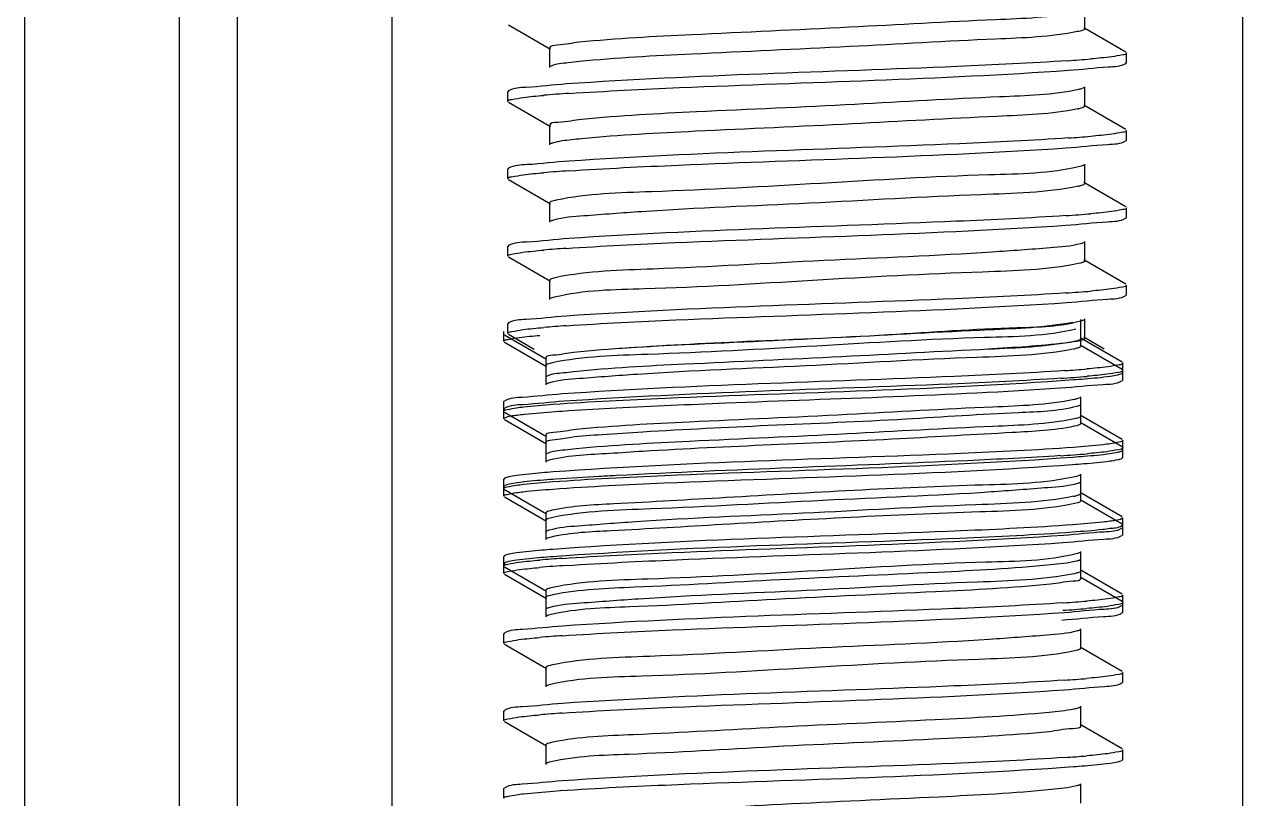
# Model space of a CAD drawing. Extents: x -427546 to -314919, y 698702 to 968782.
# Drawn here: x -415004.5 to -414770.1, y 912061.7 to 912210.6 of the extents above; entities that cross this region are included whole.
import ezdxf

# ---------------------------------------------------------------- set-up
doc = ezdxf.new("R2010")
doc.units = 0
doc.header["$LTSCALE"] = 1000
doc.header["$MEASUREMENT"] = 0
doc.layers.get('0').update_dxf_attribs({"linetype": 'CONTINUOUS'})

msp = doc.modelspace()

# ---------------------------------------------------------------- linework, layer by layer
at = {"linetype": 'CONTINUOUS'}
for p, q in [((-415004.48, 912764.98), (-415004.48, 909801.84)), ((-414974.72, 912764.98), (-414974.72, 909801.84)), ((-414963.55, 912764.98), (-414963.55, 909801.84)), ((-414933.79, 912764.98), (-414933.79, 909801.84)), ((-414770.08, 912764.98), (-414770.08, 909801.84)), ((-414800.46, 912209.79), (-414800.46, 912213.51)), ((-414911.32, 912210.55), (-414903.25, 912205.88)), ((-414792.54, 912205.3), (-414800.62, 912209.97)), ((-414903.41, 912206.07), (-414903.41, 912202.34)), ((-414792.54, 912203.11), (-414792.4, 912203.27)), ((-414792.4, 912203.27), (-414792.4, 912205.13)), ((-414792.4, 912203.27), (-414792.4, 912205.13)), ((-414800.46, 912194.9), (-414800.46, 912198.62)), ((-414911.32, 912197.86), (-414911.46, 912197.69)), ((-414911.46, 912195.83), (-414911.46, 912197.69)), ((-414911.46, 912195.83), (-414911.46, 912197.69)), ((-414911.32, 912195.67), (-414903.25, 912190.99)), ((-414792.54, 912190.41), (-414800.62, 912195.09)), ((-414903.41, 912191.18), (-414903.41, 912187.46)), ((-414792.4, 912188.39), (-414792.4, 912190.25)), ((-414792.4, 912188.39), (-414792.4, 912190.25)), ((-414792.54, 912188.23), (-414792.4, 912188.39)), ((-414911.32, 912182.97), (-414911.46, 912182.81)), ((-414911.46, 912180.95), (-414911.46, 912182.81)), ((-414911.46, 912180.95), (-414911.46, 912182.81)), ((-414800.46, 912180.02), (-414800.46, 912183.74)), ((-414911.32, 912180.79), (-414903.25, 912176.11)), ((-414792.54, 912175.53), (-414800.62, 912180.21)), ((-414903.41, 912176.3), (-414903.41, 912172.58)), ((-414792.4, 912173.51), (-414792.4, 912175.37)), ((-414792.4, 912173.51), (-414792.4, 912175.37)), ((-414792.54, 912173.35), (-414792.4, 912173.51)), ((-414911.32, 912168.09), (-414911.46, 912167.93)), ((-414911.46, 912166.07), (-414911.46, 912167.93)), ((-414911.46, 912166.07), (-414911.46, 912167.93)), ((-414800.46, 912165.14), (-414800.46, 912168.86)), ((-414911.32, 912165.9), (-414903.25, 912161.23)), ((-414801.21, 912164.73), (-414801.72, 912164.61)), ((-414792.54, 912160.65), (-414800.62, 912165.33)), ((-414903.41, 912161.42), (-414903.41, 912157.7)), ((-414792.54, 912158.46), (-414792.4, 912158.63)), ((-414792.4, 912158.63), (-414792.4, 912160.49)), ((-414801.2, 912150.16), (-414801.2, 912153.88)), ((-414800.46, 912150.25), (-414800.46, 912153.97)), ((-414912.21, 912149.67), (-414912.21, 912151.53)), ((-414912.21, 912149.67), (-414912.21, 912151.53)), ((-414911.32, 912153.21), (-414911.46, 912153.04)), ((-414911.46, 912151.18), (-414911.46, 912153.04)), ((-414911.46, 912151.18), (-414911.46, 912153.04)), ((-414801.2, 912148.74), (-414801.2, 912152.46)), ((-414912.07, 912150.93), (-414903.99, 912146.25)), ((-414912.07, 912149.51), (-414903.99, 912144.83)), ((-414911.32, 912151.02), (-414906.4, 912148.17)), ((-414801.04, 912149.9), (-414801.7, 912149.73)), ((-414793.28, 912145.68), (-414801.36, 912150.35)), ((-414796.7, 912148.17), (-414800.62, 912150.44)), ((-414793.28, 912144.25), (-414801.36, 912148.93)), ((-414904.15, 912146.44), (-414904.15, 912142.72)), ((-414904.15, 912145.02), (-414904.15, 912141.3)), ((-414793.14, 912143.65), (-414793.14, 912145.51)), ((-414793.28, 912143.49), (-414793.14, 912143.65)), ((-414793.28, 912142.07), (-414793.14, 912142.23)), ((-414793.14, 912142.23), (-414793.14, 912144.09)), ((-414793.14, 912142.23), (-414793.14, 912144.09)), ((-414912.07, 912138.23), (-414912.21, 912138.07)), ((-414912.21, 912136.21), (-414912.21, 912138.07)), ((-414912.21, 912136.21), (-414912.21, 912138.07)), ((-414801.2, 912135.28), (-414801.2, 912139)), ((-414801.2, 912133.86), (-414801.2, 912137.58)), ((-414912.07, 912136.81), (-414912.21, 912136.65)), ((-414912.21, 912134.79), (-414912.21, 912136.65)), ((-414912.21, 912134.79), (-414912.21, 912136.65)), ((-414912.07, 912136.05), (-414903.99, 912131.37)), ((-414793.28, 912130.79), (-414801.36, 912135.47)), ((-414912.07, 912134.62), (-414903.99, 912129.95)), ((-414801.98, 912133.44), (-414802.47, 912133.33)), ((-414793.28, 912129.37), (-414801.36, 912134.05)), ((-414904.15, 912131.56), (-414904.15, 912127.84)), ((-414793.14, 912128.77), (-414793.14, 912130.63)), ((-414793.14, 912128.77), (-414793.14, 912130.63)), ((-414904.15, 912130.14), (-414904.15, 912126.42)), ((-414793.28, 912128.61), (-414793.14, 912128.77)), ((-414793.14, 912127.35), (-414793.14, 912129.21)), ((-414793.14, 912127.35), (-414793.14, 912129.21)), ((-414793.28, 912127.18), (-414793.14, 912127.35)), ((-414912.07, 912123.35), (-414912.21, 912123.19)), ((-414912.21, 912121.33), (-414912.21, 912123.19)), ((-414912.21, 912121.33), (-414912.21, 912123.19)), ((-414801.2, 912120.4), (-414801.2, 912124.12)), ((-414912.07, 912121.93), (-414912.21, 912121.76)), ((-414912.21, 912119.9), (-414912.21, 912121.76)), ((-414912.21, 912119.9), (-414912.21, 912121.76)), ((-414912.07, 912121.17), (-414903.99, 912116.49)), ((-414801.2, 912118.97), (-414801.2, 912122.69)), ((-414912.07, 912119.74), (-414903.99, 912115.06)), ((-414801.81, 912118.61), (-414802.45, 912118.45)), ((-414793.28, 912115.91), (-414801.36, 912120.59)), ((-414793.28, 912114.49), (-414801.36, 912119.16)), ((-414904.15, 912116.68), (-414904.15, 912112.96)), ((-414904.15, 912115.25), (-414904.15, 912111.53)), ((-414793.28, 912113.72), (-414793.14, 912113.89)), ((-414793.14, 912113.89), (-414793.14, 912115.75)), ((-414793.14, 912113.89), (-414793.14, 912115.75)), ((-414793.14, 912112.46), (-414793.14, 912114.32)), ((-414793.14, 912112.46), (-414793.14, 912114.32)), ((-414793.28, 912112.3), (-414793.14, 912112.46)), ((-414801.2, 912105.51), (-414801.2, 912109.24)), ((-414912.07, 912108.47), (-414912.21, 912108.31)), ((-414912.21, 912106.45), (-414912.21, 912108.31)), ((-414912.21, 912106.45), (-414912.21, 912108.31)), ((-414912.07, 912107.04), (-414912.21, 912106.88)), ((-414912.21, 912105.02), (-414912.21, 912106.88)), ((-414912.21, 912105.02), (-414912.21, 912106.88)), ((-414801.2, 912104.09), (-414801.2, 912107.81)), ((-414912.07, 912106.28), (-414903.99, 912101.61)), ((-414912.07, 912104.86), (-414903.99, 912100.18)), ((-414802.08, 912105.08), (-414802.48, 912104.98)), ((-414793.28, 912101.03), (-414801.36, 912105.7)), ((-414793.28, 912099.6), (-414801.36, 912104.28)), ((-414904.15, 912101.79), (-414904.15, 912098.07)), ((-414904.15, 912100.37), (-414904.15, 912096.65)), ((-414793.14, 912099), (-414793.14, 912100.86)), ((-414793.28, 912098.84), (-414793.14, 912099)), ((-414793.28, 912097.42), (-414793.14, 912097.58)), ((-414793.14, 912097.58), (-414793.14, 912099.44)), ((-414793.14, 912097.58), (-414793.14, 912099.44)), ((-414912.07, 912093.59), (-414912.21, 912093.42)), ((-414912.21, 912091.56), (-414912.21, 912093.42)), ((-414912.21, 912091.56), (-414912.21, 912093.42)), ((-414801.2, 912090.63), (-414801.2, 912094.35)), ((-414912.07, 912091.4), (-414903.99, 912086.72)), ((-414793.28, 912086.14), (-414801.36, 912090.82)), ((-414801.9, 912090.24), (-414802.45, 912090.11)), ((-414904.15, 912086.91), (-414904.15, 912083.19)), ((-414793.14, 912084.12), (-414793.14, 912085.98)), ((-414793.14, 912084.12), (-414793.14, 912085.98)), ((-414793.28, 912083.96), (-414793.14, 912084.12)), ((-414912.07, 912078.7), (-414912.21, 912078.54)), ((-414801.2, 912075.75), (-414801.2, 912079.47)), ((-414912.21, 912076.68), (-414912.21, 912078.54)), ((-414912.21, 912076.68), (-414912.21, 912078.54)), ((-414912.07, 912076.52), (-414903.99, 912071.84)), ((-414793.28, 912071.26), (-414801.36, 912075.94)), ((-414904.15, 912072.03), (-414904.15, 912068.31)), ((-414793.28, 912069.07), (-414793.14, 912069.24)), ((-414793.14, 912069.24), (-414793.14, 912071.1)), ((-414801.2, 912060.87), (-414801.2, 912064.59)), ((-414912.07, 912063.82), (-414912.21, 912063.66)), ((-414912.21, 912061.8), (-414912.21, 912063.66)), ((-414912.21, 912061.8), (-414912.21, 912063.66))]:
    msp.add_line(p, q, dxfattribs=at)
for centre, radius, start, end in [((-414820.89, 912460.85), 257.77, 273.8103, 274.8058), ((-414882.4, 911932.92), 265, 93.7358, 94.8048), ((-414804.31, 912206.79), 12.68, 281.4289, 282.338), ((-414820.67, 912443.29), 255.08, 273.8417, 274.8037), ((-414882.47, 911918.91), 264.12, 93.7444, 94.8051), ((-414803.92, 912190.06), 10.79, 281.5727, 283.5086), ((-414821.28, 912436.01), 262.71, 273.7577, 274.8062), ((-414883.17, 911912.74), 255.38, 93.8386, 94.8036), ((-414821.36, 912422.16), 263.75, 273.7478, 274.8056), ((-414883.11, 911897.07), 256.16, 93.8302, 94.8034), ((-414804.71, 912159.01), 11.03, 281.5584, 283.3366), ((-414821.41, 912398.49), 255.03, 273.842, 274.8039), ((-414822.41, 912409.62), 267.62, 273.7147, 274.7998), ((-414822.49, 912395.8), 268.69, 273.7049, 274.7979), ((-414804.93, 912131.69), 12.07, 281.4817, 282.6766), ((-414883.83, 911852.14), 256.36, 93.8281, 94.8033), ((-414882.82, 911837.87), 269.25, 93.6991, 94.7988), ((-414821.61, 912356.37), 257.56, 273.8126, 274.8057), ((-414821.88, 912358.38), 261.01, 273.7817, 274.8013), ((-414883.86, 911837.54), 256.08, 93.8311, 94.8034), ((-414821.48, 912339.82), 255.89, 273.8314, 274.8049), ((-414883.91, 911823.36), 255.37, 93.8387, 94.8036), ((-414821.41, 912324.09), 255.04, 273.8418, 274.8039)]:
    msp.add_arc(centre, radius, start, end, dxfattribs=at)
for points, knots in [([(-414801.83, 912212.96), (-414807.01, 912211.92), (-414821.74, 912211.42), (-414846.44, 912209.96), (-414873.17, 912208.8), (-414890.52, 912207.91), (-414897.73, 912207.19)], [0, 0, 0, 0, 0.164798, 0.457724, 0.773903, 1, 1, 1, 1]), ([(-414801.83, 912209.24), (-414807.01, 912208.2), (-414821.74, 912207.7), (-414846.44, 912206.24), (-414873.17, 912205.08), (-414890.52, 912204.19), (-414897.73, 912203.47)], [0, 0, 0, 0, 0.164798, 0.457724, 0.773903, 1, 1, 1, 1]), ([(-414800.46, 912209.79), (-414800.46, 912209.64), (-414801.08, 912209.4), (-414801.48, 912209.31), (-414801.83, 912209.24)], [0, 0, 0, 0, 0.292777, 1, 1, 1, 1]), ([(-414897.73, 912207.19), (-414899.15, 912207.05), (-414900.48, 912206.62), (-414903.41, 912206.58), (-414903.41, 912206.07)], [0, 0, 0, 0, 0.734506, 1, 1, 1, 1]), ([(-414897.73, 912203.47), (-414898.43, 912203.4), (-414900.25, 912203.13), (-414902.24, 912203.12), (-414903.25, 912202.53)], [0, 0, 0, 0, 0.375724, 1, 1, 1, 1]), ([(-414803.76, 912203.65), (-414810.81, 912203.17), (-414842.96, 912201.62), (-414875.15, 912200.88), (-414900.2, 912199.17)], [0, 0, 0, 0, 0.219643, 1, 1, 1, 1]), ([(-414803.58, 912201.8), (-414801.03, 912201.97), (-414797.44, 912202.47), (-414793.54, 912202.54), (-414792.54, 912203.11)], [0, 0, 0, 0, 0.690201, 1, 1, 1, 1]), ([(-414792.4, 912205.13), (-414792.4, 912204.86), (-414793.82, 912204.69), (-414794.55, 912204.49), (-414795.26, 912204.4)], [0, 0, 0, 0, 0.271538, 1, 1, 1, 1]), ([(-414899.67, 912197.35), (-414892.59, 912197.82), (-414860.56, 912199.36), (-414828.49, 912200.1), (-414803.58, 912201.8)], [0, 0, 0, 0, 0.221375, 1, 1, 1, 1]), ([(-414900.2, 912199.17), (-414902.78, 912199), (-414906.39, 912198.5), (-414910.32, 912198.43), (-414911.32, 912197.86)], [0, 0, 0, 0, 0.690341, 1, 1, 1, 1]), ([(-414800.62, 912198.44), (-414800.74, 912198.37), (-414801.07, 912198.25), (-414801.4, 912198.17), (-414801.6, 912198.12)], [0, 0, 0, 0, 0.39781, 1, 1, 1, 1]), ([(-414911.46, 912195.83), (-414911.46, 912196.11), (-414909.99, 912196.28), (-414909.25, 912196.49), (-414908.51, 912196.58)], [0, 0, 0, 0, 0.271035, 1, 1, 1, 1]), ([(-414801.6, 912198.12), (-414806.59, 912197.03), (-414821.08, 912196.62), (-414845.53, 912195.09), (-414872.36, 912193.97), (-414889.89, 912193.07), (-414897.25, 912192.35)], [0, 0, 0, 0, 0.159658, 0.450626, 0.768754, 1, 1, 1, 1]), ([(-414801.8, 912194.36), (-414806.9, 912193.33), (-414821.45, 912192.84), (-414845.91, 912191.37), (-414872.58, 912190.23), (-414889.96, 912189.34), (-414897.25, 912188.63)], [0, 0, 0, 0, 0.163103, 0.454144, 0.77037, 1, 1, 1, 1]), ([(-414800.46, 912194.9), (-414800.46, 912194.78), (-414800.96, 912194.55), (-414801.31, 912194.47), (-414801.6, 912194.4)], [0, 0, 0, 0, 0.298854, 1, 1, 1, 1]), ([(-414897.25, 912192.35), (-414898.78, 912192.2), (-414900.22, 912191.73), (-414903.41, 912191.74), (-414903.41, 912191.18)], [0, 0, 0, 0, 0.735116, 1, 1, 1, 1]), ([(-414792.4, 912190.25), (-414792.4, 912189.98), (-414793.82, 912189.8), (-414794.54, 912189.61), (-414795.26, 912189.52)], [0, 0, 0, 0, 0.271601, 1, 1, 1, 1]), ([(-414902.86, 912187.81), (-414902.93, 912187.78), (-414903.06, 912187.74), (-414903.19, 912187.68), (-414903.24, 912187.65)], [0, 0, 0, 0, 0.563324, 1, 1, 1, 1]), ([(-414897.25, 912188.63), (-414897.9, 912188.57), (-414899.77, 912188.36), (-414901.68, 912188.18), (-414902.86, 912187.81)], [0, 0, 0, 0, 0.345444, 1, 1, 1, 1]), ([(-414899.72, 912182.46), (-414892.7, 912182.93), (-414860.82, 912184.46), (-414828.89, 912185.22), (-414804.06, 912186.88)], [0, 0, 0, 0, 0.220392, 1, 1, 1, 1]), ([(-414803.58, 912188.78), (-414810.56, 912188.3), (-414842.59, 912186.76), (-414874.65, 912185.99), (-414899.67, 912184.33)], [0, 0, 0, 0, 0.2181, 1, 1, 1, 1]), ([(-414804.06, 912186.88), (-414801.39, 912187.06), (-414797.66, 912187.58), (-414793.58, 912187.63), (-414792.54, 912188.23)], [0, 0, 0, 0, 0.690998, 1, 1, 1, 1]), ([(-414899.67, 912184.33), (-414902.37, 912184.15), (-414906.15, 912183.62), (-414910.27, 912183.58), (-414911.32, 912182.97)], [0, 0, 0, 0, 0.691204, 1, 1, 1, 1]), ([(-414801.4, 912183.29), (-414807.09, 912181.91), (-414823.89, 912181.72), (-414851.27, 912180.01), (-414878.99, 912178.48), (-414896.14, 912178.08), (-414902.15, 912176.82)], [0, 0, 0, 0, 0.173919, 0.493974, 0.817428, 1, 1, 1, 1]), ([(-414800.62, 912183.55), (-414800.72, 912183.5), (-414800.97, 912183.4), (-414801.24, 912183.33), (-414801.4, 912183.29)], [0, 0, 0, 0, 0.408003, 1, 1, 1, 1]), ([(-414911.46, 912180.95), (-414911.46, 912181.23), (-414910, 912181.4), (-414909.26, 912181.6), (-414908.52, 912181.7)], [0, 0, 0, 0, 0.271101, 1, 1, 1, 1]), ([(-414801.75, 912179.49), (-414807.88, 912178.23), (-414825.26, 912177.85), (-414853.18, 912176.09), (-414878.73, 912175.19), (-414895.09, 912173.91), (-414900.8, 912173.5), (-414902.7, 912172.97)], [0, 0, 0, 0, 0.185394, 0.511906, 0.831666, 0.941677, 1, 1, 1, 1]), ([(-414800.46, 912180.02), (-414800.46, 912179.91), (-414800.86, 912179.7), (-414801.16, 912179.62), (-414801.4, 912179.57)], [0, 0, 0, 0, 0.306365, 1, 1, 1, 1]), ([(-414902.15, 912176.82), (-414902.47, 912176.76), (-414902.85, 912176.67), (-414903.41, 912176.44), (-414903.41, 912176.3)], [0, 0, 0, 0, 0.705027, 1, 1, 1, 1]), ([(-414792.4, 912175.37), (-414792.4, 912175.09), (-414793.85, 912174.92), (-414794.58, 912174.72), (-414795.31, 912174.62)], [0, 0, 0, 0, 0.271246, 1, 1, 1, 1]), ([(-414902.7, 912172.97), (-414902.81, 912172.94), (-414902.99, 912172.89), (-414903.17, 912172.81), (-414903.24, 912172.77)], [0, 0, 0, 0, 0.577171, 1, 1, 1, 1]), ([(-414804.06, 912173.86), (-414811.07, 912173.39), (-414842.96, 912171.86), (-414874.88, 912171.1), (-414899.72, 912169.44)], [0, 0, 0, 0, 0.219978, 1, 1, 1, 1]), ([(-414804.12, 912172), (-414801.44, 912172.18), (-414797.68, 912172.7), (-414793.58, 912172.75), (-414792.54, 912173.35)], [0, 0, 0, 0, 0.691085, 1, 1, 1, 1]), ([(-414900.26, 912167.54), (-414893.28, 912168.02), (-414861.23, 912169.56), (-414829.15, 912170.33), (-414804.12, 912172)], [0, 0, 0, 0, 0.218278, 1, 1, 1, 1]), ([(-414899.72, 912169.44), (-414902.41, 912169.26), (-414906.17, 912168.74), (-414910.28, 912168.69), (-414911.32, 912168.09)], [0, 0, 0, 0, 0.691128, 1, 1, 1, 1]), ([(-414801.21, 912168.45), (-414803.13, 912167.93), (-414808.88, 912167.51), (-414825.28, 912166.24), (-414850.81, 912165.34), (-414878.69, 912163.59), (-414896.02, 912163.21), (-414902.12, 912161.95)], [0, 0, 0, 0, 0.059025, 0.169477, 0.489312, 0.815208, 1, 1, 1, 1]), ([(-414800.62, 912168.67), (-414800.7, 912168.62), (-414800.89, 912168.54), (-414801.09, 912168.48), (-414801.21, 912168.45)], [0, 0, 0, 0, 0.419644, 1, 1, 1, 1]), ([(-414911.46, 912166.07), (-414911.46, 912166.34), (-414910.04, 912166.52), (-414909.32, 912166.71), (-414908.6, 912166.8)], [0, 0, 0, 0, 0.271575, 1, 1, 1, 1]), ([(-414801.72, 912164.61), (-414807.75, 912163.35), (-414824.94, 912162.95), (-414852.72, 912161.43), (-414880.09, 912159.69), (-414896.87, 912159.54), (-414902.52, 912158.14)], [0, 0, 0, 0, 0.183095, 0.50716, 0.827184, 1, 1, 1, 1]), ([(-414800.46, 912165.14), (-414800.46, 912165.04), (-414800.76, 912164.85), (-414801.02, 912164.78), (-414801.21, 912164.73)], [0, 0, 0, 0, 0.315715, 1, 1, 1, 1]), ([(-414902.12, 912161.95), (-414902.45, 912161.88), (-414902.83, 912161.79), (-414903.41, 912161.56), (-414903.41, 912161.42)], [0, 0, 0, 0, 0.705588, 1, 1, 1, 1]), ([(-414804.12, 912158.97), (-414811.2, 912158.5), (-414843.25, 912156.96), (-414875.33, 912156.22), (-414900.26, 912154.52)], [0, 0, 0, 0, 0.221088, 1, 1, 1, 1]), ([(-414803.93, 912157.13), (-414801.29, 912157.3), (-414797.6, 912157.82), (-414793.57, 912157.87), (-414792.54, 912158.46)], [0, 0, 0, 0, 0.690779, 1, 1, 1, 1]), ([(-414792.4, 912160.49), (-414792.4, 912160.21), (-414793.86, 912160.03), (-414794.6, 912159.83), (-414795.33, 912159.74)], [0, 0, 0, 0, 0.271149, 1, 1, 1, 1]), ([(-414902.52, 912158.14), (-414902.66, 912158.1), (-414902.91, 912158.03), (-414903.15, 912157.94), (-414903.24, 912157.88)], [0, 0, 0, 0, 0.589215, 1, 1, 1, 1]), ([(-414900.22, 912152.66), (-414893.2, 912153.14), (-414861.11, 912154.69), (-414828.97, 912155.44), (-414803.93, 912157.13)], [0, 0, 0, 0, 0.218769, 1, 1, 1, 1]), ([(-414900.26, 912154.52), (-414902.82, 912154.35), (-414906.41, 912153.85), (-414910.32, 912153.78), (-414911.32, 912153.21)], [0, 0, 0, 0, 0.690244, 1, 1, 1, 1]), ([(-414800.62, 912153.79), (-414800.68, 912153.75), (-414800.82, 912153.69), (-414800.96, 912153.64), (-414801.04, 912153.62)], [0, 0, 0, 0, 0.433013, 1, 1, 1, 1]), ([(-414911.46, 912151.18), (-414911.46, 912151.46), (-414910.03, 912151.63), (-414909.31, 912151.83), (-414908.59, 912151.92)], [0, 0, 0, 0, 0.271506, 1, 1, 1, 1]), ([(-414802.17, 912152), (-414807.88, 912150.64), (-414824.69, 912150.42), (-414852.08, 912148.73), (-414879.77, 912147.2), (-414896.89, 912146.8), (-414902.9, 912145.54)], [0, 0, 0, 0, 0.174525, 0.494592, 0.817709, 1, 1, 1, 1]), ([(-414802.75, 912153.3), (-414808.05, 912152.3), (-414822.95, 912151.75), (-414847.81, 912150.32), (-414874.47, 912149.15), (-414891.7, 912148.27), (-414898.8, 912147.53)], [0, 0, 0, 0, 0.168355, 0.462634, 0.777465, 1, 1, 1, 1]), ([(-414801.04, 912153.62), (-414805.02, 912152.4), (-414817.65, 912152.33), (-414839.61, 912150.63), (-414865.73, 912149.67), (-414883.52, 912148.75), (-414891.58, 912148.17)], [0, 0, 0, 0, 0.137438, 0.410761, 0.732679, 1, 1, 1, 1]), ([(-414912.21, 912149.67), (-414912.21, 912149.95), (-414910.72, 912150.12), (-414909.97, 912150.33), (-414909.22, 912150.42)], [0, 0, 0, 0, 0.270914, 1, 1, 1, 1]), ([(-414802.75, 912149.58), (-414808.05, 912148.58), (-414822.95, 912148.03), (-414847.81, 912146.6), (-414874.47, 912145.43), (-414891.7, 912144.55), (-414898.8, 912143.81)], [0, 0, 0, 0, 0.168355, 0.462634, 0.777465, 1, 1, 1, 1]), ([(-414801.7, 912149.73), (-414802.53, 912149.56), (-414808.31, 912148.79), (-414814.11, 912148.47), (-414819.07, 912148.17)], [0, 0, 0, 0, 0.146271, 1, 1, 1, 1]), ([(-414801.2, 912150.16), (-414801.2, 912150), (-414801.91, 912149.76), (-414802.35, 912149.66), (-414802.75, 912149.58)], [0, 0, 0, 0, 0.289227, 1, 1, 1, 1]), ([(-414800.46, 912150.25), (-414800.46, 912150.18), (-414800.68, 912150), (-414800.89, 912149.94), (-414801.04, 912149.9)], [0, 0, 0, 0, 0.327438, 1, 1, 1, 1]), ([(-414898.8, 912147.53), (-414900.13, 912147.39), (-414901.4, 912146.99), (-414904.15, 912146.93), (-414904.15, 912146.44)], [0, 0, 0, 0, 0.733984, 1, 1, 1, 1]), ([(-414802.5, 912148.21), (-414808.64, 912146.94), (-414826.05, 912146.56), (-414853.99, 912144.81), (-414879.55, 912143.91), (-414895.89, 912142.62), (-414901.58, 912142.22), (-414903.46, 912141.69)], [0, 0, 0, 0, 0.185736, 0.512591, 0.832304, 0.942068, 1, 1, 1, 1]), ([(-414801.2, 912148.74), (-414801.2, 912148.63), (-414801.61, 912148.41), (-414801.92, 912148.34), (-414802.17, 912148.28)], [0, 0, 0, 0, 0.305231, 1, 1, 1, 1]), ([(-414902.9, 912145.54), (-414903.22, 912145.48), (-414903.59, 912145.39), (-414904.15, 912145.15), (-414904.15, 912145.02)], [0, 0, 0, 0, 0.704981, 1, 1, 1, 1]), ([(-414793.14, 912145.51), (-414793.14, 912145.24), (-414794.56, 912145.06), (-414795.28, 912144.87), (-414796, 912144.78)], [0, 0, 0, 0, 0.271618, 1, 1, 1, 1]), ([(-414898.8, 912143.81), (-414899.45, 912143.74), (-414901.17, 912143.49), (-414903.04, 912143.46), (-414903.99, 912142.91)], [0, 0, 0, 0, 0.374443, 1, 1, 1, 1]), ([(-414902.75, 912137.56), (-414895.58, 912138.09), (-414862.21, 912139.72), (-414828.8, 912140.38), (-414802.65, 912142.3)], [0, 0, 0, 0, 0.215167, 1, 1, 1, 1]), ([(-414804.32, 912144.04), (-414811.38, 912143.56), (-414843.6, 912142), (-414875.87, 912141.26), (-414901.01, 912139.55)], [0, 0, 0, 0, 0.219056, 1, 1, 1, 1]), ([(-414805.07, 912142.56), (-414812.1, 912142.1), (-414843.94, 912140.57), (-414875.81, 912139.81), (-414900.59, 912138.15)], [0, 0, 0, 0, 0.221096, 1, 1, 1, 1]), ([(-414805.13, 912140.7), (-414802.38, 912140.88), (-414798.54, 912141.41), (-414794.35, 912141.45), (-414793.29, 912142.07)], [0, 0, 0, 0, 0.691433, 1, 1, 1, 1]), ([(-414802.65, 912142.3), (-414801.92, 912142.35), (-414799.56, 912142.53), (-414797.2, 912142.74), (-414795.57, 912142.97)], [0, 0, 0, 0, 0.307404, 1, 1, 1, 1]), ([(-414793.14, 912144.09), (-414793.14, 912143.8), (-414794.66, 912143.63), (-414795.42, 912143.42), (-414796.18, 912143.33)], [0, 0, 0, 0, 0.270633, 1, 1, 1, 1]), ([(-414795.57, 912142.97), (-414795.07, 912143.04), (-414794.31, 912143.18), (-414793.53, 912143.35), (-414793.29, 912143.49)], [0, 0, 0, 0, 0.643343, 1, 1, 1, 1]), ([(-414903.46, 912141.69), (-414903.57, 912141.66), (-414903.75, 912141.6), (-414903.92, 912141.53), (-414903.99, 912141.49)], [0, 0, 0, 0, 0.575377, 1, 1, 1, 1]), ([(-414890.62, 912136.87), (-414883.59, 912137.23), (-414855.09, 912138.5), (-414826.57, 912139.28), (-414805.13, 912140.7)], [0, 0, 0, 0, 0.246725, 1, 1, 1, 1]), ([(-414901.01, 912139.55), (-414903.57, 912139.37), (-414907.16, 912138.88), (-414911.07, 912138.81), (-414912.06, 912138.23)], [0, 0, 0, 0, 0.69024, 1, 1, 1, 1]), ([(-414900.59, 912138.15), (-414903.24, 912137.97), (-414906.97, 912137.46), (-414911.03, 912137.4), (-414912.06, 912136.81)], [0, 0, 0, 0, 0.690899, 1, 1, 1, 1]), ([(-414909.8, 912136.89), (-414909.35, 912136.95), (-414907.01, 912137.24), (-414904.65, 912137.42), (-414902.75, 912137.56)], [0, 0, 0, 0, 0.191294, 1, 1, 1, 1]), ([(-414802.5, 912138.47), (-414807.62, 912137.41), (-414822.28, 912136.94), (-414846.9, 912135.46), (-414873.67, 912134.31), (-414891.08, 912133.42), (-414898.33, 912132.7)], [0, 0, 0, 0, 0.163231, 0.45556, 0.772333, 1, 1, 1, 1]), ([(-414801.36, 912138.81), (-414801.5, 912138.74), (-414801.88, 912138.61), (-414802.27, 912138.52), (-414802.5, 912138.47)], [0, 0, 0, 0, 0.391472, 1, 1, 1, 1]), ([(-414801.36, 912137.39), (-414801.44, 912137.34), (-414801.65, 912137.26), (-414801.85, 912137.2), (-414801.98, 912137.16)], [0, 0, 0, 0, 0.417945, 1, 1, 1, 1]), ([(-414912.21, 912136.21), (-414912.21, 912136.44), (-414911.03, 912136.64), (-414910.4, 912136.8), (-414909.8, 912136.89)], [0, 0, 0, 0, 0.274518, 1, 1, 1, 1]), ([(-414912.21, 912134.79), (-414912.21, 912134.87), (-414911.3, 912135.43), (-414910.47, 912135.37), (-414909.67, 912135.48)], [0, 0, 0, 0, 0.088423, 1, 1, 1, 1]), ([(-414909.67, 912135.48), (-414909.2, 912135.55), (-414906.73, 912135.84), (-414904.26, 912136.03), (-414902.26, 912136.18)], [0, 0, 0, 0, 0.191301, 1, 1, 1, 1]), ([(-414902.26, 912136.18), (-414901.41, 912136.24), (-414897.53, 912136.5), (-414893.65, 912136.71), (-414890.62, 912136.87)], [0, 0, 0, 0, 0.219258, 1, 1, 1, 1]), ([(-414801.98, 912137.16), (-414805.61, 912136.2), (-414816.73, 912135.88), (-414836.43, 912134.48), (-414860.58, 912133.53), (-414877.44, 912132.7), (-414885.49, 912132.22)], [0, 0, 0, 0, 0.134666, 0.394603, 0.711038, 1, 1, 1, 1]), ([(-414801.2, 912135.28), (-414801.2, 912135.14), (-414801.78, 912134.9), (-414802.17, 912134.81), (-414802.5, 912134.75)], [0, 0, 0, 0, 0.294502, 1, 1, 1, 1]), ([(-414898.33, 912132.7), (-414899.78, 912132.55), (-414901.15, 912132.11), (-414904.15, 912132.09), (-414904.15, 912131.56)], [0, 0, 0, 0, 0.734699, 1, 1, 1, 1]), ([(-414802.5, 912134.75), (-414807.62, 912133.69), (-414822.28, 912133.22), (-414846.9, 912131.74), (-414873.67, 912130.59), (-414891.08, 912129.7), (-414898.33, 912128.98)], [0, 0, 0, 0, 0.163231, 0.45556, 0.772333, 1, 1, 1, 1]), ([(-414802.47, 912133.33), (-414806.38, 912132.51), (-414817.66, 912131.99), (-414845.28, 912130.28), (-414869.02, 912129.48), (-414885.49, 912128.5)], [0, 0, 0, 0, 0.144135, 0.405017, 1, 1, 1, 1]), ([(-414801.2, 912133.86), (-414801.2, 912133.76), (-414801.52, 912133.56), (-414801.78, 912133.5), (-414801.98, 912133.44)], [0, 0, 0, 0, 0.314301, 1, 1, 1, 1]), ([(-414885.49, 912132.22), (-414888.1, 912132.06), (-414892.57, 912131.73), (-414898.8, 912131.38), (-414901.67, 912130.69), (-414904.15, 912130.58), (-414904.15, 912130.14)], [0, 0, 0, 0, 0.417623, 0.73271, 0.928797, 1, 1, 1, 1]), ([(-414793.14, 912130.63), (-414793.14, 912130.4), (-414794.34, 912130.2), (-414794.96, 912130.04), (-414795.57, 912129.95)], [0, 0, 0, 0, 0.274374, 1, 1, 1, 1]), ([(-414898.33, 912128.98), (-414899.04, 912128.91), (-414900.91, 912128.64), (-414902.96, 912128.63), (-414903.99, 912128.03)], [0, 0, 0, 0, 0.376256, 1, 1, 1, 1]), ([(-414885.49, 912128.5), (-414887.61, 912128.37), (-414893.53, 912127.91), (-414899.57, 912127.79), (-414903.28, 912126.85)], [0, 0, 0, 0, 0.356375, 1, 1, 1, 1]), ([(-414802.65, 912129.27), (-414809.83, 912128.75), (-414843.2, 912127.12), (-414876.61, 912126.46), (-414902.75, 912124.54)], [0, 0, 0, 0, 0.215475, 1, 1, 1, 1]), ([(-414802.73, 912127.41), (-414802, 912127.46), (-414799.62, 912127.65), (-414797.24, 912127.86), (-414795.6, 912128.09)], [0, 0, 0, 0, 0.307307, 1, 1, 1, 1]), ([(-414795.57, 912129.95), (-414796.02, 912129.89), (-414798.38, 912129.6), (-414800.74, 912129.41), (-414802.65, 912129.27)], [0, 0, 0, 0, 0.191409, 1, 1, 1, 1]), ([(-414793.14, 912129.21), (-414793.14, 912128.92), (-414794.68, 912128.75), (-414795.45, 912128.54), (-414796.22, 912128.44)], [0, 0, 0, 0, 0.270505, 1, 1, 1, 1]), ([(-414795.6, 912128.09), (-414795.09, 912128.16), (-414794.32, 912128.29), (-414793.53, 912128.47), (-414793.29, 912128.61)], [0, 0, 0, 0, 0.643758, 1, 1, 1, 1]), ([(-414903.28, 912126.85), (-414903.43, 912126.81), (-414903.67, 912126.75), (-414903.9, 912126.66), (-414903.99, 912126.6)], [0, 0, 0, 0, 0.58755, 1, 1, 1, 1]), ([(-414902.8, 912121.25), (-414895.66, 912121.78), (-414862.33, 912123.41), (-414828.95, 912124.07), (-414802.81, 912125.98)], [0, 0, 0, 0, 0.21463, 1, 1, 1, 1]), ([(-414902.78, 912122.68), (-414895.62, 912123.21), (-414862.27, 912124.83), (-414828.88, 912125.5), (-414802.73, 912127.41)], [0, 0, 0, 0, 0.214881, 1, 1, 1, 1]), ([(-414805.13, 912127.68), (-414811.09, 912127.28), (-414839.59, 912125.88), (-414868.1, 912125.01), (-414890.62, 912123.85)], [0, 0, 0, 0, 0.209609, 1, 1, 1, 1]), ([(-414802.81, 912125.98), (-414802.08, 912126.03), (-414799.67, 912126.22), (-414797.27, 912126.43), (-414795.62, 912126.66)], [0, 0, 0, 0, 0.307278, 1, 1, 1, 1]), ([(-414795.62, 912126.66), (-414795.11, 912126.73), (-414794.33, 912126.87), (-414793.53, 912127.04), (-414793.29, 912127.18)], [0, 0, 0, 0, 0.644096, 1, 1, 1, 1]), ([(-414909.8, 912123.86), (-414910.29, 912123.79), (-414911.05, 912123.66), (-414911.82, 912123.49), (-414912.07, 912123.35)], [0, 0, 0, 0, 0.643047, 1, 1, 1, 1]), ([(-414902.75, 912124.54), (-414903.47, 912124.49), (-414905.83, 912124.3), (-414908.18, 912124.09), (-414909.8, 912123.86)], [0, 0, 0, 0, 0.307527, 1, 1, 1, 1]), ([(-414902.26, 912123.15), (-414903.02, 912123.1), (-414905.49, 912122.91), (-414907.97, 912122.69), (-414909.67, 912122.46)], [0, 0, 0, 0, 0.307563, 1, 1, 1, 1]), ([(-414802.28, 912123.63), (-414808.08, 912122.32), (-414830.69, 912121.87), (-414860.2, 912120.15), (-414887.79, 912118.54), (-414899.02, 912118.02), (-414902.91, 912117.2)], [0, 0, 0, 0, 0.176934, 0.667357, 0.8818, 1, 1, 1, 1]), ([(-414890.62, 912123.85), (-414891.7, 912123.79), (-414895.58, 912123.59), (-414899.46, 912123.35), (-414902.26, 912123.15)], [0, 0, 0, 0, 0.279122, 1, 1, 1, 1]), ([(-414801.36, 912123.93), (-414801.47, 912123.87), (-414801.78, 912123.75), (-414802.09, 912123.67), (-414802.28, 912123.63)], [0, 0, 0, 0, 0.400787, 1, 1, 1, 1]), ([(-414912.21, 912121.33), (-414912.21, 912121.56), (-414911.03, 912121.76), (-414910.41, 912121.92), (-414909.8, 912122)], [0, 0, 0, 0, 0.274578, 1, 1, 1, 1]), ([(-414909.67, 912122.46), (-414910.19, 912122.39), (-414910.99, 912122.25), (-414911.81, 912122.07), (-414912.06, 912121.93)], [0, 0, 0, 0, 0.645001, 1, 1, 1, 1]), ([(-414909.81, 912120.58), (-414909.37, 912120.64), (-414907.04, 912120.93), (-414904.7, 912121.11), (-414902.8, 912121.25)], [0, 0, 0, 0, 0.191274, 1, 1, 1, 1]), ([(-414909.8, 912122), (-414909.36, 912122.07), (-414907.02, 912122.35), (-414904.68, 912122.54), (-414902.78, 912122.68)], [0, 0, 0, 0, 0.191288, 1, 1, 1, 1]), ([(-414801.81, 912122.33), (-414803.64, 912121.78), (-414809.28, 912121.4), (-414825.54, 912120.08), (-414851.12, 912119.2), (-414879.15, 912117.44), (-414896.64, 912117.05), (-414902.83, 912115.79)], [0, 0, 0, 0, 0.056631, 0.165562, 0.48509, 0.813078, 1, 1, 1, 1]), ([(-414801.36, 912122.51), (-414801.42, 912122.47), (-414801.57, 912122.41), (-414801.72, 912122.35), (-414801.81, 912122.33)], [0, 0, 0, 0, 0.430757, 1, 1, 1, 1]), ([(-414912.21, 912119.9), (-414912.21, 912120.13), (-414911.03, 912120.33), (-414910.41, 912120.49), (-414909.81, 912120.58)], [0, 0, 0, 0, 0.274628, 1, 1, 1, 1]), ([(-414802.53, 912119.86), (-414808.72, 912118.6), (-414826.23, 912118.21), (-414854.28, 912116.45), (-414879.87, 912115.57), (-414896.11, 912114.25), (-414901.73, 912113.87), (-414903.55, 912113.32)], [0, 0, 0, 0, 0.18717, 0.515415, 0.834912, 0.94366, 1, 1, 1, 1]), ([(-414801.2, 912120.4), (-414801.2, 912120.28), (-414801.67, 912120.05), (-414802.01, 912119.97), (-414802.28, 912119.91)], [0, 0, 0, 0, 0.30098, 1, 1, 1, 1]), ([(-414801.2, 912118.97), (-414801.2, 912118.89), (-414801.44, 912118.72), (-414801.65, 912118.66), (-414801.81, 912118.61)], [0, 0, 0, 0, 0.32566, 1, 1, 1, 1]), ([(-414902.91, 912117.2), (-414903.22, 912117.13), (-414903.6, 912117.05), (-414904.15, 912116.81), (-414904.15, 912116.68)], [0, 0, 0, 0, 0.704878, 1, 1, 1, 1]), ([(-414802.45, 912118.45), (-414808.41, 912117.2), (-414831.19, 912116.63), (-414860.86, 912115.02), (-414888.28, 912113.34), (-414899.33, 912112.87), (-414903.09, 912112.02)], [0, 0, 0, 0, 0.181368, 0.673276, 0.885489, 1, 1, 1, 1]), ([(-414902.83, 912115.79), (-414903.16, 912115.72), (-414903.56, 912115.63), (-414904.15, 912115.4), (-414904.15, 912115.25)], [0, 0, 0, 0, 0.706338, 1, 1, 1, 1]), ([(-414802.73, 912114.38), (-414809.92, 912113.86), (-414843.27, 912112.23), (-414876.67, 912111.58), (-414902.78, 912109.66)], [0, 0, 0, 0, 0.215876, 1, 1, 1, 1]), ([(-414795.6, 912115.06), (-414796.05, 912115), (-414798.42, 912114.71), (-414800.81, 912114.52), (-414802.73, 912114.38)], [0, 0, 0, 0, 0.191489, 1, 1, 1, 1]), ([(-414793.14, 912114.32), (-414793.14, 912114.25), (-414794.03, 912113.69), (-414794.83, 912113.75), (-414795.62, 912113.64)], [0, 0, 0, 0, 0.088878, 1, 1, 1, 1]), ([(-414793.14, 912115.75), (-414793.14, 912115.67), (-414794.02, 912115.12), (-414794.82, 912115.17), (-414795.6, 912115.06)], [0, 0, 0, 0, 0.08904, 1, 1, 1, 1]), ([(-414903.55, 912113.32), (-414903.64, 912113.29), (-414903.79, 912113.24), (-414903.93, 912113.18), (-414903.99, 912113.14)], [0, 0, 0, 0, 0.567761, 1, 1, 1, 1]), ([(-414903.09, 912112.02), (-414903.27, 912111.97), (-414903.58, 912111.89), (-414903.88, 912111.78), (-414903.99, 912111.72)], [0, 0, 0, 0, 0.598372, 1, 1, 1, 1]), ([(-414802.81, 912112.95), (-414810.01, 912112.43), (-414843.34, 912110.81), (-414876.72, 912110.15), (-414902.8, 912108.23)], [0, 0, 0, 0, 0.216262, 1, 1, 1, 1]), ([(-414900.95, 912107.93), (-414893.91, 912108.4), (-414861.76, 912109.95), (-414829.57, 912110.7), (-414804.49, 912112.4)], [0, 0, 0, 0, 0.219101, 1, 1, 1, 1]), ([(-414804.67, 912110.96), (-414802.03, 912111.14), (-414798.34, 912111.65), (-414794.31, 912111.71), (-414793.29, 912112.3)], [0, 0, 0, 0, 0.69074, 1, 1, 1, 1]), ([(-414804.49, 912112.4), (-414801.89, 912112.58), (-414798.26, 912113.08), (-414794.3, 912113.14), (-414793.29, 912113.72)], [0, 0, 0, 0, 0.690486, 1, 1, 1, 1]), ([(-414795.62, 912113.64), (-414796.07, 912113.57), (-414798.47, 912113.28), (-414800.87, 912113.1), (-414802.81, 912112.95)], [0, 0, 0, 0, 0.191503, 1, 1, 1, 1]), ([(-414902.78, 912109.66), (-414903.5, 912109.6), (-414905.85, 912109.42), (-414908.19, 912109.21), (-414909.8, 912108.98)], [0, 0, 0, 0, 0.307545, 1, 1, 1, 1]), ([(-414900.19, 912106.55), (-414893.14, 912107.02), (-414861.3, 912108.54), (-414829.42, 912109.3), (-414804.67, 912110.96)], [0, 0, 0, 0, 0.221595, 1, 1, 1, 1]), ([(-414912.21, 912106.45), (-414912.21, 912106.72), (-414910.78, 912106.89), (-414910.05, 912107.09), (-414909.33, 912107.18)], [0, 0, 0, 0, 0.27149, 1, 1, 1, 1]), ([(-414909.8, 912108.98), (-414910.3, 912108.91), (-414911.05, 912108.78), (-414911.83, 912108.61), (-414912.07, 912108.47)], [0, 0, 0, 0, 0.642914, 1, 1, 1, 1]), ([(-414909.81, 912107.56), (-414910.3, 912107.49), (-414911.06, 912107.35), (-414911.83, 912107.18), (-414912.07, 912107.04)], [0, 0, 0, 0, 0.642806, 1, 1, 1, 1]), ([(-414902.8, 912108.23), (-414903.52, 912108.18), (-414905.86, 912107.99), (-414908.2, 912107.78), (-414909.81, 912107.56)], [0, 0, 0, 0, 0.307554, 1, 1, 1, 1]), ([(-414802.08, 912108.8), (-414807.72, 912107.39), (-414824.5, 912107.25), (-414851.86, 912105.5), (-414879.65, 912103.98), (-414896.85, 912103.58), (-414902.89, 912102.32)], [0, 0, 0, 0, 0.172561, 0.492576, 0.816781, 1, 1, 1, 1]), ([(-414801.36, 912107.62), (-414801.57, 912107.5), (-414803.46, 912107), (-414805.38, 912106.84), (-414807.06, 912106.67)], [0, 0, 0, 0, 0.122773, 1, 1, 1, 1]), ([(-414801.36, 912109.05), (-414801.45, 912108.99), (-414801.69, 912108.9), (-414801.94, 912108.83), (-414802.08, 912108.8)], [0, 0, 0, 0, 0.411412, 1, 1, 1, 1]), ([(-414912.21, 912105.02), (-414912.21, 912105.31), (-414910.67, 912105.48), (-414909.91, 912105.69), (-414909.14, 912105.78)], [0, 0, 0, 0, 0.270512, 1, 1, 1, 1]), ([(-414802.48, 912104.98), (-414808.58, 912103.72), (-414825.9, 912103.35), (-414853.76, 912101.6), (-414879.29, 912100.69), (-414895.71, 912099.42), (-414901.46, 912099), (-414903.39, 912098.48)], [0, 0, 0, 0, 0.184655, 0.51041, 0.830262, 0.940815, 1, 1, 1, 1]), ([(-414807.06, 912106.67), (-414814.29, 912105.95), (-414831.65, 912105.06), (-414858.34, 912103.91), (-414882.95, 912102.45), (-414897.62, 912101.95), (-414902.77, 912100.92)], [0, 0, 0, 0, 0.227338, 0.543381, 0.835579, 1, 1, 1, 1]), ([(-414801.2, 912105.51), (-414801.2, 912105.41), (-414801.57, 912105.2), (-414801.86, 912105.13), (-414802.08, 912105.08)], [0, 0, 0, 0, 0.309013, 1, 1, 1, 1]), ([(-414902.89, 912102.32), (-414903.21, 912102.25), (-414903.59, 912102.17), (-414904.15, 912101.93), (-414904.15, 912101.79)], [0, 0, 0, 0, 0.705158, 1, 1, 1, 1]), ([(-414807.06, 912102.95), (-414814.42, 912102.22), (-414832.05, 912101.32), (-414859.06, 912100.19), (-414883.63, 912098.61), (-414898.2, 912098.27), (-414903.13, 912097.12)], [0, 0, 0, 0, 0.230362, 0.549996, 0.842071, 1, 1, 1, 1]), ([(-414801.2, 912104.09), (-414801.2, 912103.56), (-414804.22, 912103.54), (-414805.6, 912103.09), (-414807.06, 912102.95)], [0, 0, 0, 0, 0.265249, 1, 1, 1, 1]), ([(-414902.77, 912100.92), (-414903.12, 912100.85), (-414903.53, 912100.76), (-414904.15, 912100.52), (-414904.15, 912100.37)], [0, 0, 0, 0, 0.707444, 1, 1, 1, 1]), ([(-414793.14, 912100.86), (-414793.14, 912100.59), (-414794.57, 912100.42), (-414795.29, 912100.22), (-414796.01, 912100.13)], [0, 0, 0, 0, 0.271549, 1, 1, 1, 1]), ([(-414903.39, 912098.48), (-414903.51, 912098.45), (-414903.71, 912098.39), (-414903.91, 912098.31), (-414903.99, 912098.26)], [0, 0, 0, 0, 0.581026, 1, 1, 1, 1]), ([(-414900.97, 912093.04), (-414893.92, 912093.52), (-414861.72, 912095.07), (-414829.49, 912095.82), (-414804.38, 912097.52)], [0, 0, 0, 0, 0.219208, 1, 1, 1, 1]), ([(-414804.49, 912099.38), (-414811.54, 912098.9), (-414843.69, 912097.35), (-414875.89, 912096.61), (-414900.95, 912094.9)], [0, 0, 0, 0, 0.219594, 1, 1, 1, 1]), ([(-414804.87, 912096.07), (-414802.19, 912096.25), (-414798.43, 912096.77), (-414794.33, 912096.82), (-414793.29, 912097.42)], [0, 0, 0, 0, 0.69105, 1, 1, 1, 1]), ([(-414804.38, 912097.52), (-414801.81, 912097.7), (-414798.21, 912098.2), (-414794.29, 912098.27), (-414793.29, 912098.84)], [0, 0, 0, 0, 0.690306, 1, 1, 1, 1]), ([(-414793.14, 912099.44), (-414793.14, 912099.16), (-414794.62, 912098.99), (-414795.36, 912098.78), (-414796.1, 912098.69)], [0, 0, 0, 0, 0.271056, 1, 1, 1, 1]), ([(-414903.13, 912097.12), (-414903.31, 912097.08), (-414903.6, 912097), (-414903.88, 912096.9), (-414903.99, 912096.84)], [0, 0, 0, 0, 0.595892, 1, 1, 1, 1]), ([(-414900.95, 912094.9), (-414903.52, 912094.73), (-414907.13, 912094.23), (-414911.06, 912094.16), (-414912.06, 912093.59)], [0, 0, 0, 0, 0.690341, 1, 1, 1, 1]), ([(-414801.9, 912093.96), (-414803.79, 912093.43), (-414809.49, 912093.03), (-414825.85, 912091.74), (-414851.4, 912090.84), (-414879.33, 912089.09), (-414896.72, 912088.71), (-414902.85, 912087.44)], [0, 0, 0, 0, 0.058162, 0.168071, 0.487811, 0.814464, 1, 1, 1, 1]), ([(-414801.36, 912094.16), (-414801.43, 912094.12), (-414801.61, 912094.05), (-414801.79, 912093.99), (-414801.9, 912093.96)], [0, 0, 0, 0, 0.42353, 1, 1, 1, 1]), ([(-414912.21, 912091.56), (-414912.21, 912091.83), (-414910.78, 912092.01), (-414910.05, 912092.21), (-414909.33, 912092.3)], [0, 0, 0, 0, 0.271514, 1, 1, 1, 1]), ([(-414801.2, 912090.63), (-414801.2, 912090.54), (-414801.48, 912090.35), (-414801.72, 912090.29), (-414801.9, 912090.24)], [0, 0, 0, 0, 0.319016, 1, 1, 1, 1]), ([(-414802.45, 912090.11), (-414808.46, 912088.85), (-414825.6, 912088.45), (-414853.31, 912086.92), (-414880.7, 912085.22), (-414897.5, 912085.02), (-414903.2, 912083.65)], [0, 0, 0, 0, 0.182454, 0.505768, 0.82583, 1, 1, 1, 1]), ([(-414902.85, 912087.44), (-414903.18, 912087.38), (-414903.57, 912087.29), (-414904.15, 912087.05), (-414904.15, 912086.91)], [0, 0, 0, 0, 0.705828, 1, 1, 1, 1]), ([(-414793.14, 912085.98), (-414793.14, 912085.71), (-414794.56, 912085.53), (-414795.28, 912085.34), (-414795.99, 912085.24)], [0, 0, 0, 0, 0.271621, 1, 1, 1, 1]), ([(-414903.2, 912083.65), (-414903.36, 912083.61), (-414903.63, 912083.54), (-414903.89, 912083.44), (-414903.99, 912083.38)], [0, 0, 0, 0, 0.592579, 1, 1, 1, 1]), ([(-414804.38, 912084.5), (-414811.43, 912084.02), (-414843.63, 912082.47), (-414875.86, 912081.73), (-414900.97, 912080.02)], [0, 0, 0, 0, 0.219216, 1, 1, 1, 1]), ([(-414804.32, 912082.65), (-414801.77, 912082.82), (-414798.19, 912083.32), (-414794.28, 912083.39), (-414793.29, 912083.96)], [0, 0, 0, 0, 0.690201, 1, 1, 1, 1]), ([(-414901.01, 912078.16), (-414893.95, 912078.64), (-414861.73, 912080.19), (-414829.46, 912080.93), (-414804.32, 912082.65)], [0, 0, 0, 0, 0.219139, 1, 1, 1, 1]), ([(-414900.97, 912080.02), (-414903.53, 912079.84), (-414907.14, 912079.35), (-414911.06, 912079.28), (-414912.06, 912078.7)], [0, 0, 0, 0, 0.690313, 1, 1, 1, 1]), ([(-414801.74, 912079.13), (-414802.02, 912079.04), (-414803.86, 912078.63), (-414805.74, 912078.46), (-414807.33, 912078.3)], [0, 0, 0, 0, 0.153018, 1, 1, 1, 1]), ([(-414801.36, 912079.28), (-414801.41, 912079.25), (-414801.54, 912079.19), (-414801.67, 912079.15), (-414801.74, 912079.13)], [0, 0, 0, 0, 0.437488, 1, 1, 1, 1]), ([(-414912.21, 912076.68), (-414912.21, 912076.95), (-414910.78, 912077.13), (-414910.06, 912077.32), (-414909.34, 912077.42)], [0, 0, 0, 0, 0.271573, 1, 1, 1, 1]), ([(-414807.33, 912078.3), (-414814.61, 912077.59), (-414831.99, 912076.7), (-414858.66, 912075.56), (-414883.14, 912074.09), (-414897.7, 912073.6), (-414902.8, 912072.57)], [0, 0, 0, 0, 0.229419, 0.545629, 0.836777, 1, 1, 1, 1]), ([(-414807.33, 912074.58), (-414814.74, 912073.86), (-414832.41, 912072.95), (-414859.41, 912071.84), (-414883.85, 912070.24), (-414898.3, 912069.93), (-414903.17, 912068.77)], [0, 0, 0, 0, 0.2326, 0.552547, 0.843546, 1, 1, 1, 1]), ([(-414801.2, 912075.75), (-414801.2, 912075.19), (-414804.37, 912075.2), (-414805.8, 912074.73), (-414807.33, 912074.58)], [0, 0, 0, 0, 0.264916, 1, 1, 1, 1]), ([(-414902.8, 912072.57), (-414903.14, 912072.5), (-414903.54, 912072.41), (-414904.15, 912072.17), (-414904.15, 912072.03)], [0, 0, 0, 0, 0.7068, 1, 1, 1, 1]), ([(-414804.32, 912069.62), (-414811.38, 912069.14), (-414843.6, 912067.59), (-414875.87, 912066.85), (-414901.01, 912065.13)], [0, 0, 0, 0, 0.219057, 1, 1, 1, 1]), ([(-414793.14, 912071.1), (-414793.14, 912070.83), (-414794.56, 912070.65), (-414795.28, 912070.45), (-414796, 912070.36)], [0, 0, 0, 0, 0.27162, 1, 1, 1, 1]), ([(-414903.17, 912068.77), (-414903.34, 912068.73), (-414903.62, 912068.66), (-414903.89, 912068.55), (-414903.99, 912068.5)], [0, 0, 0, 0, 0.593817, 1, 1, 1, 1]), ([(-414902.75, 912063.15), (-414895.58, 912063.68), (-414862.21, 912065.3), (-414828.79, 912065.96), (-414802.65, 912067.88)], [0, 0, 0, 0, 0.215175, 1, 1, 1, 1]), ([(-414802.65, 912067.88), (-414801.92, 912067.93), (-414799.56, 912068.12), (-414797.2, 912068.33), (-414795.57, 912068.56)], [0, 0, 0, 0, 0.307408, 1, 1, 1, 1]), ([(-414795.57, 912068.56), (-414795.07, 912068.63), (-414794.31, 912068.76), (-414793.53, 912068.94), (-414793.29, 912069.07)], [0, 0, 0, 0, 0.643328, 1, 1, 1, 1]), ([(-414901.01, 912065.13), (-414903.57, 912064.96), (-414907.16, 912064.46), (-414911.07, 912064.39), (-414912.06, 912063.82)], [0, 0, 0, 0, 0.690243, 1, 1, 1, 1]), ([(-414912.21, 912061.8), (-414912.21, 912062.03), (-414911.03, 912062.23), (-414910.4, 912062.39), (-414909.8, 912062.47)], [0, 0, 0, 0, 0.274517, 1, 1, 1, 1]), ([(-414909.8, 912062.47), (-414909.35, 912062.54), (-414907.01, 912062.82), (-414904.65, 912063.01), (-414902.75, 912063.15)], [0, 0, 0, 0, 0.191294, 1, 1, 1, 1]), ([(-414806.85, 912063.47), (-414814.04, 912062.74), (-414831.37, 912061.85), (-414858.08, 912060.7), (-414882.79, 912059.24), (-414897.55, 912058.73), (-414902.74, 912057.7)], [0, 0, 0, 0, 0.225655, 0.541544, 0.834585, 1, 1, 1, 1]), ([(-414801.36, 912064.4), (-414801.56, 912064.28), (-414803.38, 912063.79), (-414805.23, 912063.63), (-414806.85, 912063.47)], [0, 0, 0, 0, 0.123706, 1, 1, 1, 1])]:
    msp.add_open_spline(points, degree=3, knots=knots, dxfattribs=at)
for points in [[(-414795.26, 912204.4), (-414796.6, 912204.22), (-414797.95, 912204.1), (-414799.29, 912203.98)], [(-414908.51, 912196.58), (-414907.21, 912196.75), (-414905.91, 912196.87), (-414904.6, 912196.98)], [(-414795.26, 912189.52), (-414796.6, 912189.34), (-414797.96, 912189.21), (-414799.31, 912189.1)], [(-414908.52, 912181.7), (-414907.22, 912181.87), (-414905.91, 912181.99), (-414904.6, 912182.1)], [(-414795.31, 912174.62), (-414796.63, 912174.46), (-414797.95, 912174.33), (-414799.27, 912174.22)], [(-414908.6, 912166.8), (-414907.26, 912166.98), (-414905.9, 912167.1), (-414904.55, 912167.22)], [(-414795.33, 912159.74), (-414796.64, 912159.57), (-414797.95, 912159.45), (-414799.27, 912159.34)], [(-414908.59, 912151.92), (-414907.25, 912152.1), (-414905.9, 912152.22), (-414904.56, 912152.34)], [(-414909.22, 912150.42), (-414907.92, 912150.59), (-414906.62, 912150.71), (-414905.32, 912150.82)], [(-414796, 912144.78), (-414797.34, 912144.6), (-414798.7, 912144.48), (-414800.05, 912144.36)], [(-414796.18, 912143.33), (-414797.46, 912143.17), (-414798.73, 912143.05), (-414800.01, 912142.94)], [(-414796.22, 912128.44), (-414797.48, 912128.28), (-414798.75, 912128.16), (-414800.02, 912128.06)], [(-414909.33, 912107.18), (-414907.99, 912107.36), (-414906.64, 912107.48), (-414905.3, 912107.6)], [(-414909.14, 912105.78), (-414907.88, 912105.94), (-414906.61, 912106.06), (-414905.34, 912106.17)], [(-414796.01, 912100.13), (-414797.35, 912099.95), (-414798.69, 912099.83), (-414800.04, 912099.71)], [(-414796.1, 912098.69), (-414797.41, 912098.52), (-414798.72, 912098.4), (-414800.04, 912098.29)], [(-414909.33, 912092.3), (-414907.99, 912092.48), (-414906.65, 912092.6), (-414905.3, 912092.71)], [(-414795.99, 912085.24), (-414797.34, 912085.07), (-414798.69, 912084.94), (-414800.05, 912084.83)], [(-414909.34, 912077.42), (-414908, 912077.59), (-414906.65, 912077.72), (-414905.3, 912077.83)], [(-414796, 912070.36), (-414797.34, 912070.19), (-414798.7, 912070.06), (-414800.05, 912069.95)]]:
    msp.add_open_spline(points, degree=3, dxfattribs=at)

doc.saveas('drawing.dxf')
